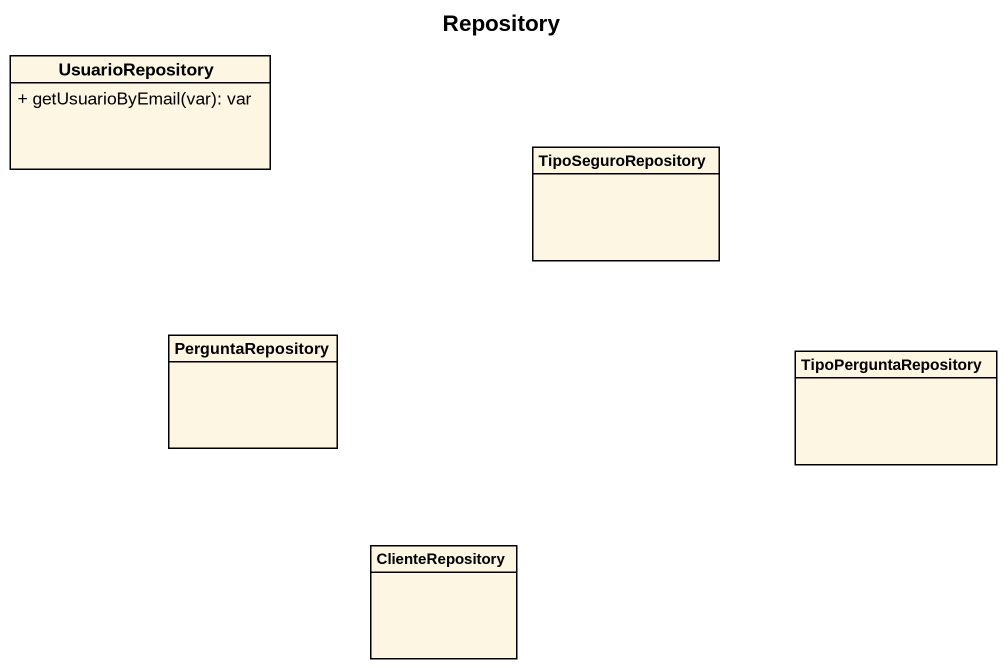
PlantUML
@startuml
title Repository
hide circle
hide empty members
skinparam classAttributeIconSize 0
class UsuarioRepository {
  + getUsuarioByEmail(var): var
}
class TipoSeguroRepository
class PerguntaRepository
class TipoPerguntaRepository
class ClienteRepository
@enduml
